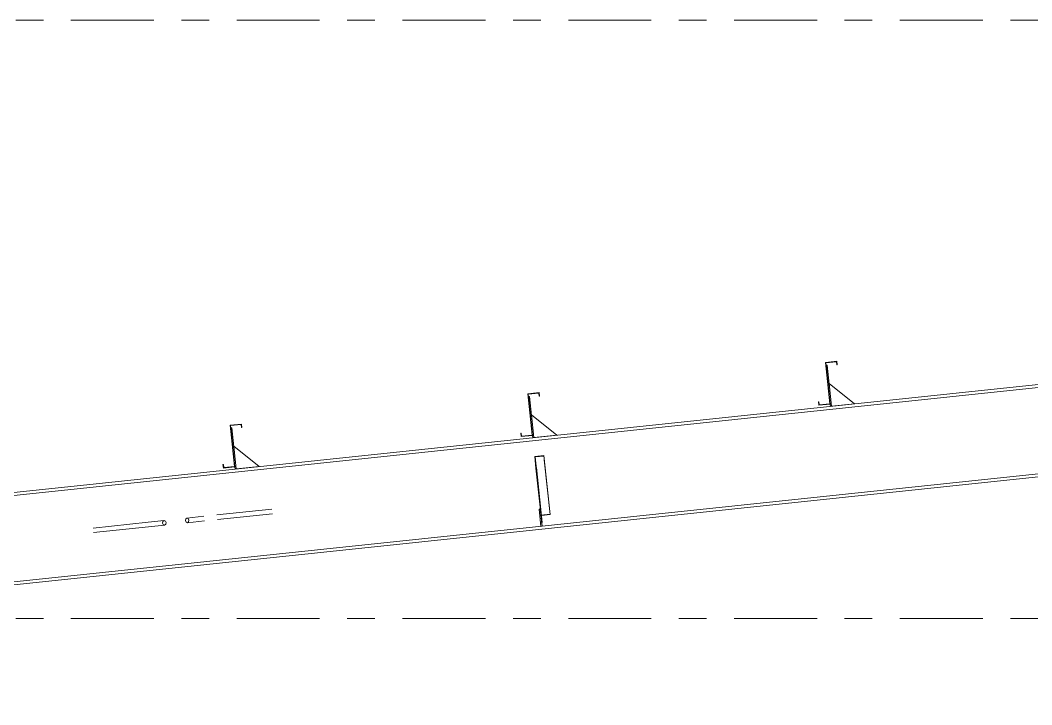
# Model space of a CAD drawing. Header units: millimetres. Extents: x -94 to 729, y -75 to 499.
# Drawn here: x 15.67 to 52.28, y 430.34 to 455.13 of the extents above; entities that cross this region are included whole.
import ezdxf

# ---------------------------------------------------------------- set-up
doc = ezdxf.new("R2010")
doc.units = ezdxf.units.MM
for name, pattern in [('XKITLINE00', [0]), ('XKITLINE02', [4, 2, -2]), ('XKITLINE03', [6, 3, -1, 1, -1])]:
    doc.linetypes.add(name, pattern=pattern)
doc.layers.add('Part', color=2, linetype='Continuous', lineweight=0)
doc.layers.add('S-grid', color=1, linetype='Continuous', lineweight=0)

# ---------------------------------------------------------------- blocks, each defined once
blk = doc.blocks.new('*A398')
at = {"layer": 'Part'}
blk.add_hatch(color=3, dxfattribs=at).paths.add_polyline_path([(34.287, 439.332), (34.618, 439.367), (34.62, 439.346), (34.305, 439.313), (34.348, 438.914), (34.331, 438.912)], flags=17)
blk = doc.blocks.new('*A421')
at = {"layer": 'Part'}
blk.add_hatch(color=3, dxfattribs=at).paths.add_polyline_path([(23.259, 440.464), (23.673, 440.508), (23.686, 440.384), (23.671, 440.382), (23.66, 440.492), (23.275, 440.451), (23.433, 438.958), (23.018, 438.914), (23.005, 439.038), (23.02, 439.04), (23.032, 438.93), (23.416, 438.971)], flags=17)
blk = doc.blocks.new('*A422')
at = {"layer": 'Part'}
blk.add_hatch(color=3, dxfattribs=at).paths.add_polyline_path([(23.259, 440.464), (23.673, 440.508), (23.686, 440.384), (23.671, 440.382), (23.66, 440.492), (23.275, 440.451), (23.433, 438.958), (23.018, 438.914), (23.005, 439.038), (23.02, 439.04), (23.032, 438.93), (23.416, 438.971)], flags=17)
blk = doc.blocks.new('*A423')
at = {"layer": 'Part'}
blk.add_hatch(color=3, dxfattribs=at).paths.add_polyline_path([(34.032, 441.601), (34.447, 441.644), (34.46, 441.52), (34.445, 441.519), (34.433, 441.628), (34.049, 441.587), (34.206, 440.094), (33.792, 440.05), (33.779, 440.175), (33.794, 440.176), (33.805, 440.067), (34.19, 440.107)], flags=17)
blk = doc.blocks.new('*A424')
at = {"layer": 'Part'}
blk.add_hatch(color=3, dxfattribs=at).paths.add_polyline_path([(34.032, 441.601), (34.447, 441.644), (34.46, 441.52), (34.445, 441.519), (34.433, 441.628), (34.049, 441.587), (34.206, 440.094), (33.792, 440.05), (33.779, 440.175), (33.794, 440.176), (33.805, 440.067), (34.19, 440.107)], flags=17)
blk = doc.blocks.new('*A425')
at = {"layer": 'Part'}
blk.add_hatch(color=3, dxfattribs=at).paths.add_polyline_path([(44.806, 442.737), (45.22, 442.781), (45.233, 442.657), (45.218, 442.655), (45.207, 442.764), (44.822, 442.724), (44.98, 441.23), (44.565, 441.187), (44.552, 441.311), (44.567, 441.313), (44.579, 441.203), (44.963, 441.244)], flags=17)
blk = doc.blocks.new('*A426')
at = {"layer": 'Part'}
blk.add_hatch(color=3, dxfattribs=at).paths.add_polyline_path([(44.806, 442.737), (45.22, 442.781), (45.233, 442.657), (45.218, 442.655), (45.207, 442.764), (44.822, 442.724), (44.98, 441.23), (44.565, 441.187), (44.552, 441.311), (44.567, 441.313), (44.579, 441.203), (44.963, 441.244)], flags=17)
blk = doc.blocks.new('*A1758')
at = {"layer": 'S-grid', "color": 1, "linetype": 'XKITLINE03', "lineweight": 0}
blk.add_line((-54.497, 455.134), (121.382, 455.134), dxfattribs=at)
blk = doc.blocks.new('*A1759')
at = {"layer": 'S-grid', "color": 1, "linetype": 'XKITLINE03', "lineweight": 0}
blk.add_line((-54.497, 433.467), (464.656, 433.467), dxfattribs=at)
blk = doc.blocks.new('*A1856')
at = {"layer": 'Part', "color": 2, "linetype": 'XKITLINE00', "lineweight": 0}
for p, q in [((69.622, 443.746), (-29.468, 433.294)), ((69.633, 443.638), (-29.346, 433.198)), ((69.96, 440.539), (67.206, 440.248)), ((69.971, 440.431), (67.217, 440.14)), ((66.874, 440.213), (-18.983, 431.157)), ((66.885, 440.105), (-18.972, 431.049)), ((-19.315, 431.122), (-25.84, 430.434)), ((-19.303, 431.014), (-25.718, 430.338))]:
    blk.add_line(p, q, dxfattribs=at)
at = {"layer": 'Part', "color": 7, "linetype": 'XKITLINE02', "lineweight": 0}
for p, q in [((69.622, 443.746), (69.971, 440.431)), ((67.206, 440.248), (66.874, 440.213)), ((67.217, 440.14), (66.885, 440.105)), ((-29.468, 433.294), (-25.718, 430.338)), ((-18.983, 431.157), (-19.315, 431.122)), ((-18.972, 431.049), (-19.303, 431.014))]:
    blk.add_line(p, q, dxfattribs=at)
blk = doc.blocks.new('*A1867')
at = {"layer": 'Part', "color": 2, "linetype": 'XKITLINE00', "lineweight": 0}
for p, q in [((34.287, 439.332), (34.618, 439.367)), ((34.331, 438.912), (34.287, 439.332)), ((34.305, 439.313), (34.62, 439.346)), ((34.555, 436.945), (34.305, 439.313)), ((34.618, 439.367), (34.844, 437.227)), ((34.331, 438.912), (34.348, 438.914)), ((34.331, 438.912), (34.515, 437.166)), ((34.529, 437.194), (34.844, 437.227)), ((34.539, 436.944), (34.555, 436.945))]:
    blk.add_line(p, q, dxfattribs=at)
at = {"layer": 'Part', "color": 7, "linetype": 'XKITLINE02', "lineweight": 0}
for p, q in [((34.511, 437.205), (34.842, 437.24)), ((34.515, 437.166), (34.539, 436.944))]:
    blk.add_line(p, q, dxfattribs=at)
blk = doc.blocks.new('*A1868')
at = {"layer": 'Part', "color": 7, "linetype": 'XKITLINE02', "lineweight": 0}
for p, q in [((34.539, 436.944), (34.287, 439.332)), ((34.555, 436.945), (34.305, 439.313)), ((34.844, 437.227), (34.618, 439.367)), ((34.511, 437.205), (34.842, 437.24)), ((34.529, 437.194), (34.844, 437.227)), ((34.539, 436.944), (34.555, 436.945))]:
    blk.add_line(p, q, dxfattribs=at)
blk = doc.blocks.new('*A1869')
at = {"layer": 'Part', "color": 7, "linetype": 'XKITLINE02', "lineweight": 0}
for p, q in [((34.488, 437.426), (34.446, 437.421)), ((34.446, 437.421), (34.512, 436.8)), ((34.553, 436.804), (34.488, 437.426)), ((34.499, 436.924), (34.54, 436.928)), ((34.512, 436.8), (34.553, 436.804))]:
    blk.add_line(p, q, dxfattribs=at)
blk = doc.blocks.new('*A1870')
at = {"layer": 'Part', "color": 2, "linetype": 'XKITLINE00', "lineweight": 0}
for p, q in [((34.446, 437.421), (34.488, 437.426)), ((34.512, 436.8), (34.446, 437.421)), ((34.515, 437.166), (34.553, 436.804))]:
    blk.add_line(p, q, dxfattribs=at)
at = {"layer": 'Part', "color": 7, "linetype": 'XKITLINE02', "lineweight": 0}
for p, q in [((34.488, 437.426), (34.515, 437.166)), ((34.499, 436.924), (34.54, 436.928)), ((34.553, 436.804), (34.512, 436.8))]:
    blk.add_line(p, q, dxfattribs=at)
blk = doc.blocks.new('*A1871')
at = {"layer": 'Part', "color": 2, "linetype": 'XKITLINE00', "lineweight": 0}
for p, q in [((23.326, 440.371), (23.284, 440.367)), ((23.483, 438.879), (23.326, 440.371)), ((23.433, 438.958), (23.441, 438.875))]:
    blk.add_line(p, q, dxfattribs=at)
at = {"layer": 'Part', "color": 7, "linetype": 'XKITLINE02', "lineweight": 0}
for p, q in [((23.284, 440.367), (23.433, 438.958)), ((23.441, 438.875), (23.483, 438.879))]:
    blk.add_line(p, q, dxfattribs=at)
blk = doc.blocks.new('*A1872')
at = {"layer": 'Part', "color": 2, "linetype": 'XKITLINE00', "lineweight": 0}
blk.add_line((23.395, 439.708), (24.312, 438.967), dxfattribs=at)
at = {"layer": 'Part', "color": 7, "linetype": 'XKITLINE02', "lineweight": 0}
for p, q in [((23.483, 438.879), (23.395, 439.708)), ((24.312, 438.967), (23.483, 438.879))]:
    blk.add_line(p, q, dxfattribs=at)
blk = doc.blocks.new('*A1873')
at = {"layer": 'Part', "color": 2, "linetype": 'XKITLINE00', "lineweight": 0}
for p, q in [((34.099, 441.507), (34.058, 441.503)), ((34.256, 440.016), (34.099, 441.507)), ((34.206, 440.094), (34.215, 440.011))]:
    blk.add_line(p, q, dxfattribs=at)
at = {"layer": 'Part', "color": 7, "linetype": 'XKITLINE02', "lineweight": 0}
for p, q in [((34.058, 441.503), (34.206, 440.094)), ((34.215, 440.011), (34.256, 440.016))]:
    blk.add_line(p, q, dxfattribs=at)
blk = doc.blocks.new('*A1874')
at = {"layer": 'Part', "color": 2, "linetype": 'XKITLINE00', "lineweight": 0}
blk.add_line((34.169, 440.844), (35.085, 440.103), dxfattribs=at)
at = {"layer": 'Part', "color": 7, "linetype": 'XKITLINE02', "lineweight": 0}
for p, q in [((34.256, 440.016), (34.169, 440.844)), ((35.085, 440.103), (34.256, 440.016))]:
    blk.add_line(p, q, dxfattribs=at)
blk = doc.blocks.new('*A1880')
at = {"layer": 'Part', "color": 2, "linetype": 'XKITLINE00', "lineweight": 0}
for p, q in [((44.873, 442.644), (44.831, 442.639)), ((45.03, 441.152), (44.873, 442.644)), ((44.98, 441.23), (44.989, 441.148))]:
    blk.add_line(p, q, dxfattribs=at)
at = {"layer": 'Part', "color": 7, "linetype": 'XKITLINE02', "lineweight": 0}
for p, q in [((44.831, 442.639), (44.98, 441.23)), ((44.989, 441.148), (45.03, 441.152))]:
    blk.add_line(p, q, dxfattribs=at)
blk = doc.blocks.new('*A1881')
at = {"layer": 'Part', "color": 2, "linetype": 'XKITLINE00', "lineweight": 0}
blk.add_line((45.859, 441.239), (44.943, 441.981), dxfattribs=at)
at = {"layer": 'Part', "color": 7, "linetype": 'XKITLINE02', "lineweight": 0}
for p, q in [((44.943, 441.981), (45.03, 441.152)), ((45.03, 441.152), (45.859, 441.239))]:
    blk.add_line(p, q, dxfattribs=at)
blk = doc.blocks.new('*A1971')
at = {"layer": 'Part', "color": 2, "linetype": 'XKITLINE00', "lineweight": 0}
for p, q in [((22.313, 437.164), (21.702, 437.099)), ((21.66, 437.07), (21.647, 437.01)), ((21.647, 437.01), (21.672, 436.953)), ((21.702, 437.099), (21.66, 437.07)), ((21.672, 436.953), (21.719, 436.933)), ((21.749, 437.08), (21.702, 437.099)), ((22.331, 436.998), (21.719, 436.933)), ((21.719, 436.933), (21.762, 436.962)), ((21.774, 437.023), (21.749, 437.08)), ((21.762, 436.962), (21.774, 437.023))]:
    blk.add_line(p, q, dxfattribs=at)
at = {"layer": 'Part', "color": 7, "linetype": 'XKITLINE02', "lineweight": 0}
for p, q in [((24.773, 437.423), (22.313, 437.164)), ((24.791, 437.257), (22.331, 436.998))]:
    blk.add_line(p, q, dxfattribs=at)
blk = doc.blocks.new('*A1972')
at = {"layer": 'Part', "color": 7, "linetype": 'XKITLINE02', "lineweight": 0}
for p, q in [((20.294, 436.951), (18.071, 436.716)), ((20.312, 436.785), (18.089, 436.551))]:
    blk.add_line(p, q, dxfattribs=at)
at = {"layer": 'Part', "color": 2, "linetype": 'XKITLINE00', "lineweight": 0}
for p, q in [((20.87, 437.011), (20.294, 436.951)), ((20.887, 436.846), (20.312, 436.785)), ((20.825, 436.982), (20.812, 436.922)), ((20.812, 436.922), (20.838, 436.865)), ((20.87, 437.011), (20.825, 436.982)), ((20.838, 436.865), (20.887, 436.846)), ((20.919, 436.992), (20.87, 437.011)), ((20.887, 436.846), (20.931, 436.875)), ((20.944, 436.936), (20.919, 436.992)), ((20.931, 436.875), (20.944, 436.936))]:
    blk.add_line(p, q, dxfattribs=at)
blk = doc.blocks.new('*A1975')
at = {"layer": 'Part', "color": 2, "linetype": 'XKITLINE00', "lineweight": 0}
for p, q in [((23.259, 440.464), (23.673, 440.508)), ((23.416, 438.971), (23.259, 440.464)), ((23.66, 440.492), (23.275, 440.451)), ((23.275, 440.451), (23.433, 438.958)), ((23.671, 440.382), (23.66, 440.492)), ((23.673, 440.508), (23.686, 440.384)), ((23.686, 440.384), (23.671, 440.382)), ((23.005, 439.038), (23.02, 439.04)), ((23.018, 438.914), (23.005, 439.038)), ((23.433, 438.958), (23.018, 438.914)), ((23.02, 439.04), (23.032, 438.93)), ((23.032, 438.93), (23.416, 438.971))]:
    blk.add_line(p, q, dxfattribs=at)
blk = doc.blocks.new('*A1976')
at = {"layer": 'Part', "color": 2, "linetype": 'XKITLINE00', "lineweight": 0}
for p, q in [((23.259, 440.464), (23.673, 440.508)), ((23.416, 438.971), (23.259, 440.464)), ((23.66, 440.492), (23.275, 440.451)), ((23.275, 440.451), (23.433, 438.958)), ((23.671, 440.382), (23.66, 440.492)), ((23.673, 440.508), (23.686, 440.384)), ((23.686, 440.384), (23.671, 440.382)), ((23.005, 439.038), (23.02, 439.04)), ((23.018, 438.914), (23.005, 439.038)), ((23.433, 438.958), (23.018, 438.914)), ((23.02, 439.04), (23.032, 438.93)), ((23.032, 438.93), (23.416, 438.971))]:
    blk.add_line(p, q, dxfattribs=at)
blk = doc.blocks.new('*A1977')
at = {"layer": 'Part', "color": 2, "linetype": 'XKITLINE00', "lineweight": 0}
for p, q in [((34.032, 441.601), (34.447, 441.644)), ((34.19, 440.107), (34.032, 441.601)), ((34.433, 441.628), (34.049, 441.587)), ((34.049, 441.587), (34.206, 440.094)), ((34.445, 441.519), (34.433, 441.628)), ((34.46, 441.52), (34.445, 441.519)), ((34.447, 441.644), (34.46, 441.52)), ((33.779, 440.175), (33.794, 440.176)), ((33.792, 440.05), (33.779, 440.175)), ((34.206, 440.094), (33.792, 440.05)), ((33.794, 440.176), (33.805, 440.067)), ((33.805, 440.067), (34.19, 440.107))]:
    blk.add_line(p, q, dxfattribs=at)
blk = doc.blocks.new('*A1978')
at = {"layer": 'Part', "color": 2, "linetype": 'XKITLINE00', "lineweight": 0}
for p, q in [((34.032, 441.601), (34.447, 441.644)), ((34.19, 440.107), (34.032, 441.601)), ((34.433, 441.628), (34.049, 441.587)), ((34.049, 441.587), (34.206, 440.094)), ((34.445, 441.519), (34.433, 441.628)), ((34.46, 441.52), (34.445, 441.519)), ((34.447, 441.644), (34.46, 441.52)), ((33.779, 440.175), (33.794, 440.176)), ((33.792, 440.05), (33.779, 440.175)), ((34.206, 440.094), (33.792, 440.05)), ((33.794, 440.176), (33.805, 440.067)), ((33.805, 440.067), (34.19, 440.107))]:
    blk.add_line(p, q, dxfattribs=at)
blk = doc.blocks.new('*A1979')
at = {"layer": 'Part', "color": 2, "linetype": 'XKITLINE00', "lineweight": 0}
for p, q in [((44.806, 442.737), (45.22, 442.781)), ((44.963, 441.244), (44.806, 442.737)), ((45.207, 442.764), (44.822, 442.724)), ((44.822, 442.724), (44.98, 441.23)), ((45.218, 442.655), (45.207, 442.764)), ((45.233, 442.657), (45.218, 442.655)), ((45.22, 442.781), (45.233, 442.657)), ((44.552, 441.311), (44.567, 441.313)), ((44.565, 441.187), (44.552, 441.311)), ((44.98, 441.23), (44.565, 441.187)), ((44.567, 441.313), (44.579, 441.203)), ((44.579, 441.203), (44.963, 441.244))]:
    blk.add_line(p, q, dxfattribs=at)
blk = doc.blocks.new('*A1980')
at = {"layer": 'Part', "color": 2, "linetype": 'XKITLINE00', "lineweight": 0}
for p, q in [((44.806, 442.737), (45.22, 442.781)), ((44.963, 441.244), (44.806, 442.737)), ((45.207, 442.764), (44.822, 442.724)), ((44.822, 442.724), (44.98, 441.23)), ((45.218, 442.655), (45.207, 442.764)), ((45.233, 442.657), (45.218, 442.655)), ((45.22, 442.781), (45.233, 442.657)), ((44.552, 441.311), (44.567, 441.313)), ((44.565, 441.187), (44.552, 441.311)), ((44.98, 441.23), (44.565, 441.187)), ((44.567, 441.313), (44.579, 441.203)), ((44.579, 441.203), (44.963, 441.244))]:
    blk.add_line(p, q, dxfattribs=at)

msp = doc.modelspace()

# ---------------------------------------------------------------- block references
at = {"lineweight": 0}
for name in ['*A1758', '*A1856', '*A425', '*A426', '*A1979', '*A1980', '*A1880', '*A1881', '*A423', '*A424', '*A1977', '*A1978', '*A1873', '*A1874', '*A421', '*A422', '*A1975', '*A1976', '*A1871', '*A1872', '*A398', '*A1867', '*A1868', '*A1971', '*A1869', '*A1870', '*A1972', '*A1759']:
    msp.add_blockref(name, (0, 0), dxfattribs=at)

doc.saveas('drawing.dxf')
